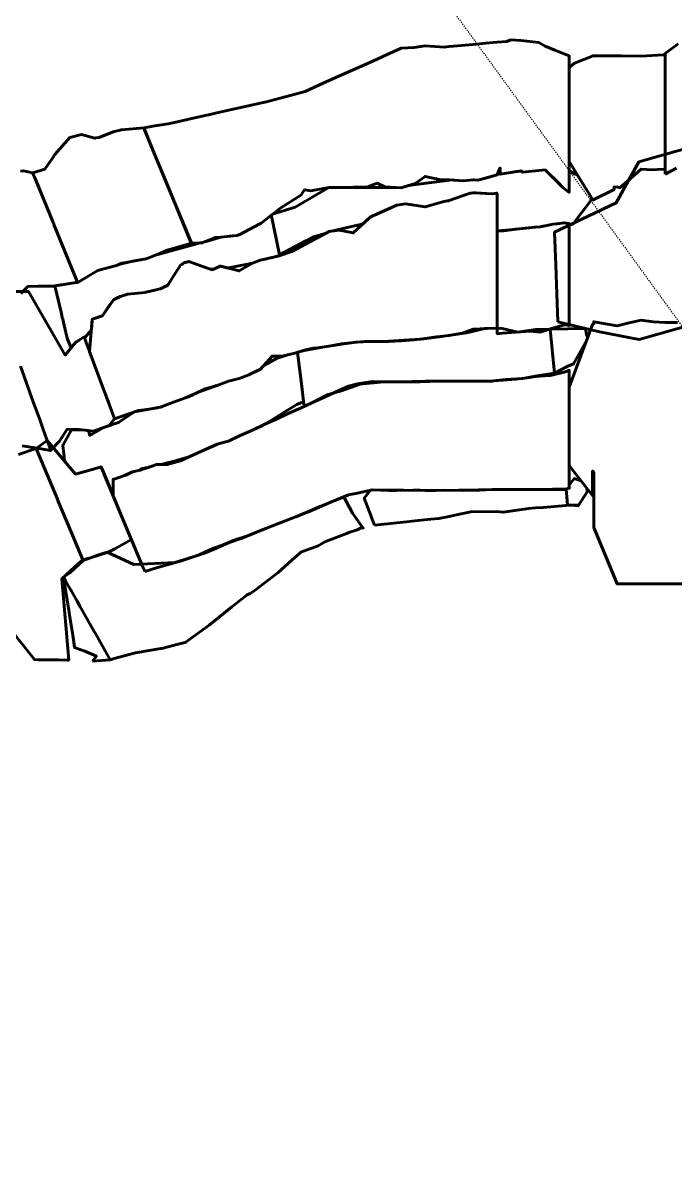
# Model space of a CAD drawing. Header units: millimetres. Extents: x -11105 to 6250, y -8045 to 7046.
# Drawn here: x -3495.9 to -3441.5, y -753.3 to -658.4 of the extents above; entities that cross this region are included whole.
import ezdxf

# ---------------------------------------------------------------- set-up
doc = ezdxf.new("R2010")
doc.units = ezdxf.units.MM
doc.linetypes.add('DOT', pattern=[2, 1, -1])
for name, color, linetype in [('_Сеть_', 1, 'Continuous'), ('C_____20241011082107523759_БДШ-02_9_11_-260-ОР_tridb_ОР_04_19', 1, 'Continuous'), ('C_____20241011082107633462_БДШ-03_9_11_-260-ОР_tridb_ОР_04_19', 1, 'Continuous'), ('C_____20241011082108224635_БДШ-1_11_14_-260_tridb_ОР_03_19', 1, 'Continuous'), ('C_____20241011082108224635_БДШ-1_11_14_-260_tridb_ОР_04_19', 1, 'Continuous'), ('C_____20241011082109987439_БДШ-1_7_9_-260_ЮЗРТ_ОР_tridb_ОР_01_19', 1, 'Continuous'), ('C_____20241011082109987439_БДШ-1_7_9_-260_ЮЗРТ_ОР_tridb_ОР_02_19', 1, 'Continuous'), ('C_____20241011082110121440_БДШ-1_9_11_-260_ЮЗРТ_ОР_tridb_ОР_01_19', 1, 'Continuous'), ('C_____20241011082110121440_БДШ-1_9_11_-260_ЮЗРТ_ОР_tridb_ОР_03_19', 1, 'Continuous'), ('C_____20241011082110239226_БДШ-2_11_14_-260_ЮЗРТ_ОР_tridb_ОР_04_19', 1, 'Continuous'), ('C_____20241011082112242269_БДШ-2_7_9_-260_ЮЗРТ_ОР_tridb_ОР_02_19', 1, 'Continuous'), ('C_____20241011082112377290_БДШ-2_9_11_-260_ЮЗРТ_ОР_tridb_ОР_02_19', 1, 'Continuous'), ('C_____20241011082112377290_БДШ-2_9_11_-260_ЮЗРТ_ОР_tridb_ОР_03_19', 1, 'Continuous'), ('C_____20241011082114343941_БДШ-3_7_9_-260_ЮЗРТ_ОР_tridb_ОР_02_19', 1, 'Continuous'), ('C_____20241011082114523064_БДШ-3_9_11_-260_ЮЗРТ_ОР_tridb_ОР_02_19', 1, 'Continuous'), ('C_____20241011082116977552_БДШ-1_11_14_-280_ЮЗРТ_СОБР_tridb_ОР_09_19', 1, 'Continuous'), ('C_____20241011082117358716_БДШ-1_9_11_-280_ЮЗРТ_СОБР_tridb_ОР_08_19', 1, 'Continuous'), ('C_____20241011082123827578_БДШ-2_9_11_-280_ЮЗРТ_ОР_tridb_ОР_07_19', 1, 'Continuous'), ('C_____20241011082123827578_БДШ-2_9_11_-280_ЮЗРТ_ОР_tridb_ОР_08_19', 1, 'Continuous'), ('C_____20241011082123827578_БДШ-2_9_11_-280_ЮЗРТ_ОР_tridb_ОР_09_19', 1, 'Continuous'), ('C_____20241011082125423433_БДШ-3_9_11_-280_ЮЗРТ_ОР_tridb_ОР_07_19', 1, 'Continuous'), ('C_____20241011082125423433_БДШ-3_9_11_-280_ЮЗРТ_ОР_tridb_ОР_08_19', 1, 'Continuous')]:
    doc.layers.add(name, color=color, linetype=linetype)

msp = doc.modelspace()

# ---------------------------------------------------------------- linework, layer by layer
at = {"layer": '_Сеть_', "color": 251, "linetype": 'DOT', "lineweight": 13, "ltscale": 0.09, "true_color": 0x42495b}
msp.add_lwpolyline([(-1196.703, -3772.654), (-5203.392, 1742.081)], dxfattribs=at)
at = {"layer": 'C_____20241011082107523759_БДШ-02_9_11_-260-ОР_tridb_ОР_04_19', "color": 18, "linetype": 'Continuous', "lineweight": 60, "ltscale": 0.09, "true_color": 0x000000}
for points in [[(-3496.48, -680.815), (-3495.452, -680.821), (-3492.378, -686.12), (-3491.541, -685.079), (-3490.806, -684.607), (-3490.667, -684.981), (-3489.159, -689.044), (-3488.764, -690.11), (-3488.73, -690.202), (-3488.277, -691.423), (-3488.714, -691.986), (-3490.023, -692.467), (-3491.218, -692.327), (-3492.216, -692.304), (-3492.863, -693.289), (-3493.595, -694.058), (-3494.049, -692.793)], [(-3494.049, -692.793), (-3494.055, -692.776), (-3494.215, -692.33), (-3494.515, -691.495), (-3494.882, -690.474), (-3495.019, -690.091), (-3496.108, -687.057)]]:
    msp.add_lwpolyline(points, dxfattribs=at)
at = {"layer": 'C_____20241011082107633462_БДШ-03_9_11_-260-ОР_tridb_ОР_04_19', "color": 18, "linetype": 'Continuous', "lineweight": 60, "ltscale": 0.09, "true_color": 0x000000}
msp.add_lwpolyline([(-3490.924, -703.203), (-3491.928, -700.804), (-3493.001, -698.237), (-3493.044, -698.134), (-3494.367, -694.973), (-3494.815, -693.901), (-3494.81, -693.9), (-3494.796, -693.895), (-3493.886, -693.244), (-3491.525, -696.042), (-3490.34, -695.714), (-3489.39, -695.446), (-3489.352, -695.539), (-3489.302, -695.657), (-3489.218, -695.86), (-3489.132, -696.065), (-3489.026, -696.322), (-3486.962, -701.279), (-3486.871, -701.498), (-3488.242, -702.273), (-3488.815, -702.553), (-3490.273, -703.021), (-3490.495, -703.083), (-3490.924, -703.203)], dxfattribs=at)
at = {"layer": 'C_____20241011082108224635_БДШ-1_11_14_-260_tridb_ОР_03_19', "color": 18, "linetype": 'Continuous', "lineweight": 60, "ltscale": 0.09, "true_color": 0x000000}
msp.add_lwpolyline([(-3496.119, -670.784), (-3495.853, -670.751), (-3495.105, -670.937), (-3495.096, -670.934), (-3495.096, -670.934), (-3495.081, -670.97), (-3495.081, -670.97), (-3495.08, -670.972), (-3495.033, -671.088), (-3494.997, -671.175), (-3494.932, -671.334), (-3494.847, -671.54), (-3493.455, -674.927), (-3493.345, -675.195), (-3493.325, -675.242), (-3491.379, -679.976), (-3491.37, -679.998), (-3491.362, -680.019), (-3491.345, -680.059), (-3491.441, -680.071), (-3491.479, -680.077), (-3493.364, -680.367), (-3494.646, -680.369), (-3495.51, -680.412), (-3496.101, -680.99)], dxfattribs=at)
at = {"layer": 'C_____20241011082108224635_БДШ-1_11_14_-260_tridb_ОР_04_19', "color": 18, "linetype": 'Continuous', "lineweight": 60, "ltscale": 0.09, "true_color": 0x000000}
msp.add_lwpolyline([(-3496.108, -687.057), (-3495.019, -690.091), (-3494.882, -690.474), (-3494.515, -691.495), (-3494.215, -692.33), (-3494.055, -692.776), (-3494.049, -692.793), (-3493.595, -694.058), (-3493.609, -694.072), (-3493.623, -694.086), (-3494.571, -693.913), (-3495.966, -693.698)], dxfattribs=at)
at = {"layer": 'C_____20241011082109987439_БДШ-1_7_9_-260_ЮЗРТ_ОР_tridb_ОР_01_19', "color": 18, "linetype": 'Continuous', "lineweight": 60, "ltscale": 0.09, "true_color": 0x000000}
for points in [[(-3442.382, -671.03), (-3442.382, -670.279), (-3442.382, -669.925), (-3442.382, -667.392), (-3442.382, -663.57), (-3442.382, -661.289), (-3442.382, -660.986), (-3441.29, -660.178)], [(-3441.413, -670.531), (-3442.382, -671.03)]]:
    msp.add_lwpolyline(points, dxfattribs=at)
at = {"layer": 'C_____20241011082109987439_БДШ-1_7_9_-260_ЮЗРТ_ОР_tridb_ОР_02_19', "color": 18, "linetype": 'Continuous', "lineweight": 60, "ltscale": 0.09, "true_color": 0x000000}
msp.add_lwpolyline([(-3448.41, -673.179), (-3448.412, -673.179), (-3448.412, -673.168), (-3449.16, -671.957), (-3450.382, -669.979), (-3450.382, -669.572), (-3450.382, -669.572), (-3450.382, -669.57), (-3450.382, -669.176), (-3450.382, -663.52), (-3450.382, -662.186), (-3450.25, -662.05), (-3449.926, -661.792), (-3448.382, -661.168), (-3447.612, -661.168), (-3446.382, -661.168), (-3446.024, -661.168), (-3444.382, -661.192), (-3442.501, -661.099), (-3442.43, -661.058), (-3442.382, -660.982), (-3442.382, -661.033), (-3442.382, -661.217), (-3442.382, -661.509), (-3442.382, -670.35), (-3442.382, -670.446), (-3442.382, -670.569), (-3442.382, -670.63), (-3443.036, -670.656), (-3443.414, -670.671), (-3444.382, -670.613), (-3446.154, -672.17), (-3446.382, -672.101), (-3446.624, -672.109), (-3446.624, -672.323), (-3446.625, -672.323), (-3448.382, -673.177), (-3448.406, -673.177), (-3448.41, -673.179)], dxfattribs=at)
at = {"layer": 'C_____20241011082110121440_БДШ-1_9_11_-260_ЮЗРТ_ОР_tridb_ОР_01_19', "color": 18, "linetype": 'Continuous', "lineweight": 60, "ltscale": 0.09, "true_color": 0x000000}
msp.add_lwpolyline([(-3481.945, -676.65), (-3483.73, -672.284), (-3484.712, -669.883), (-3485.812, -667.195), (-3485.818, -667.18), (-3485.079, -667.041), (-3484.555, -666.952), (-3483.818, -666.841), (-3483.269, -666.722), (-3481.838, -666.396), (-3480.714, -666.15), (-3480.44, -666.079), (-3479.854, -665.962), (-3479.499, -665.872), (-3477.874, -665.518), (-3477.492, -665.428), (-3475.895, -665.071), (-3475.606, -665.001), (-3472.382, -664.142), (-3470.826, -663.413), (-3470.382, -663.223), (-3469.525, -662.841), (-3468.382, -662.326), (-3466.98, -661.735), (-3466.382, -661.452), (-3465.902, -661.235), (-3464.382, -660.522), (-3463.283, -660.467), (-3462.382, -660.334), (-3460.788, -660.442), (-3460.382, -660.405), (-3460.019, -660.372), (-3458.382, -660.224), (-3457.335, -660.127), (-3456.382, -660.04), (-3455.575, -659.969), (-3455.239, -659.849), (-3454.382, -659.896), (-3452.914, -660.067), (-3452.382, -660.368), (-3451.569, -660.692), (-3450.382, -661.165), (-3450.382, -662.055), (-3450.382, -662.055), (-3450.382, -662.551), (-3450.382, -665.153), (-3450.382, -665.198), (-3450.382, -665.395), (-3450.382, -665.88), (-3450.382, -668.371), (-3450.382, -669.532), (-3450.382, -669.532), (-3450.382, -669.553), (-3450.382, -669.554), (-3450.38, -672.553), (-3450.382, -672.553), (-3450.906, -672.135), (-3452.382, -670.676), (-3454.267, -670.873), (-3454.382, -670.75), (-3456.131, -671.044), (-3456.132, -670.509), (-3456.382, -671.095), (-3458.001, -671.544), (-3458.382, -671.513), (-3459.212, -671.585), (-3460.382, -671.495), (-3461.035, -671.509), (-3462.382, -671.224), (-3463.2, -671.801), (-3464.382, -672.179), (-3465.739, -672.097), (-3466.382, -671.787), (-3467.179, -672.08), (-3468.382, -672.114), (-3470.141, -672.15), (-3470.382, -672.153), (-3471.925, -672.432), (-3472.382, -672.341), (-3472.46, -672.378), (-3472.707, -672.768), (-3472.82, -672.834), (-3474.424, -673.846), (-3474.639, -674.008), (-3476.061, -675.118), (-3476.214, -675.197), (-3477.836, -676.059), (-3477.866, -676.071), (-3478.062, -676.139), (-3479.701, -676.311), (-3479.887, -676.33), (-3480.057, -676.397), (-3480.997, -676.765), (-3481.695, -676.791), (-3481.859, -676.795), (-3481.859, -676.795), (-3481.882, -676.802), (-3481.92, -676.71), (-3481.945, -676.65)], dxfattribs=at)
at = {"layer": 'C_____20241011082110121440_БДШ-1_9_11_-260_ЮЗРТ_ОР_tridb_ОР_03_19', "color": 18, "linetype": 'Continuous', "lineweight": 60, "ltscale": 0.09, "true_color": 0x000000}
msp.add_lwpolyline([(-3491.345, -680.059), (-3491.345, -680.059), (-3491.362, -680.019), (-3491.37, -679.998), (-3491.379, -679.976), (-3493.325, -675.242), (-3493.345, -675.195), (-3493.455, -674.927), (-3494.847, -671.54), (-3494.932, -671.334), (-3494.997, -671.175), (-3495.033, -671.088), (-3495.08, -670.972), (-3495.081, -670.97), (-3495.081, -670.97), (-3495.096, -670.934), (-3494.083, -670.606), (-3493.451, -669.708), (-3493.244, -669.403), (-3492.001, -667.982), (-3491.041, -667.74), (-3489.915, -668.044), (-3489.83, -668), (-3489.547, -667.976), (-3488.378, -667.513), (-3487.708, -667.332), (-3485.84, -667.184), (-3485.833, -667.2), (-3485.046, -669.101), (-3484.128, -671.316), (-3481.897, -676.702), (-3481.859, -676.795), (-3483.781, -677.351), (-3483.791, -677.354), (-3484.438, -677.623), (-3485.65, -678.091), (-3487.623, -678.458), (-3487.659, -678.465), (-3488.115, -678.659), (-3489.584, -679.043), (-3489.714, -679.106), (-3491.328, -680.057), (-3491.345, -680.059)], dxfattribs=at)
at = {"layer": 'C_____20241011082110239226_БДШ-2_11_14_-260_ЮЗРТ_ОР_tridb_ОР_04_19', "color": 18, "linetype": 'Continuous', "lineweight": 60, "ltscale": 0.09, "true_color": 0x000000}
msp.add_lwpolyline([(-3496.284, -694.42), (-3494.815, -693.901), (-3494.367, -694.973), (-3493.044, -698.134), (-3493.001, -698.237), (-3491.928, -700.804), (-3490.924, -703.203), (-3490.926, -703.204), (-3491.366, -703.591), (-3491.572, -703.772), (-3492.657, -704.772), (-3492.088, -711.552), (-3492.219, -711.549), (-3492.936, -711.54), (-3494.616, -711.517), (-3494.961, -711.512), (-3499.227, -706.164)], dxfattribs=at)
at = {"layer": 'C_____20241011082112242269_БДШ-2_7_9_-260_ЮЗРТ_ОР_tridb_ОР_02_19', "color": 18, "linetype": 'Continuous', "lineweight": 60, "ltscale": 0.09, "true_color": 0x000000}
for points in [[(-3451.31, -683.337), (-3451.457, -679.433), (-3451.489, -678.586), (-3451.592, -675.861), (-3446.451, -673.428), (-3444.553, -670.017), (-3442.3, -669.379), (-3435.699, -667.509)], [(-3439.728, -683.457), (-3444.528, -684.816), (-3447.834, -684.192), (-3451.31, -683.337)]]:
    msp.add_lwpolyline(points, dxfattribs=at)
at = {"layer": 'C_____20241011082112377290_БДШ-2_9_11_-260_ЮЗРТ_ОР_tridb_ОР_02_19', "color": 18, "linetype": 'Continuous', "lineweight": 60, "ltscale": 0.09, "true_color": 0x000000}
msp.add_lwpolyline([(-3454.782, -684.213), (-3455.936, -684.302), (-3456.371, -684.336), (-3456.371, -684.322), (-3456.371, -684.3), (-3456.371, -684.111), (-3456.371, -682.247), (-3456.371, -675.801), (-3455.844, -675.747), (-3454.782, -675.62), (-3453.799, -675.519), (-3452.782, -675.414), (-3451.709, -675.212), (-3450.782, -675.097), (-3450.566, -675.13), (-3450.375, -675.158), (-3450.375, -675.294), (-3450.375, -675.447), (-3450.375, -675.562), (-3450.375, -675.737), (-3450.375, -678.542), (-3450.375, -678.649), (-3450.375, -678.871), (-3450.375, -678.954), (-3450.375, -679.192), (-3450.375, -679.25), (-3450.375, -679.49), (-3450.375, -683.278), (-3450.375, -683.325), (-3450.375, -683.629), (-3450.375, -683.655), (-3450.526, -683.635), (-3450.782, -683.6), (-3451.927, -683.923), (-3452.782, -684.212), (-3453.616, -684.123), (-3454.782, -684.213)], dxfattribs=at)
at = {"layer": 'C_____20241011082112377290_БДШ-2_9_11_-260_ЮЗРТ_ОР_tridb_ОР_03_19', "color": 18, "linetype": 'Continuous', "lineweight": 60, "ltscale": 0.09, "true_color": 0x000000}
msp.add_lwpolyline([(-3488.305, -691.346), (-3488.305, -691.346), (-3489.222, -688.875), (-3490.016, -686.737), (-3490.027, -686.706), (-3490.349, -685.839), (-3490.19, -683.831), (-3490.135, -683.13), (-3489.292, -682.836), (-3488.36, -681.502), (-3487.791, -681.235), (-3487.178, -681.028), (-3485.752, -680.895), (-3484.479, -680.598), (-3483.87, -680.325), (-3482.786, -678.636), (-3482.44, -678.409), (-3482.086, -678.327), (-3480.126, -679.007), (-3479.476, -678.704), (-3477.872, -679.097), (-3476.777, -678.46), (-3476.12, -678.193), (-3475.515, -678.077), (-3474.544, -677.841), (-3473.485, -677.482), (-3470.371, -675.81), (-3469.545, -675.713), (-3468.379, -675.934), (-3466.953, -674.621), (-3466.371, -674.336), (-3464.732, -673.621), (-3464.371, -673.563), (-3464.011, -673.519), (-3462.371, -673.752), (-3460.822, -673.324), (-3460.371, -673.242), (-3458.629, -672.624), (-3458.371, -672.587), (-3456.779, -672.669), (-3456.381, -672.629), (-3456.381, -672.94), (-3456.381, -673.186), (-3456.377, -677.827), (-3456.374, -681.865), (-3456.373, -683.126), (-3456.373, -683.575), (-3456.372, -683.865), (-3457.217, -683.895), (-3458.371, -683.967), (-3459.294, -684.289), (-3460.371, -684.476), (-3461.443, -684.611), (-3462.371, -684.749), (-3463.3, -684.849), (-3464.371, -684.944), (-3465.415, -684.979), (-3466.371, -684.976), (-3467.398, -684.987), (-3468.371, -685.062), (-3469.342, -685.195), (-3470.371, -685.379), (-3471.545, -685.557), (-3471.689, -685.534), (-3472.342, -685.683), (-3473.235, -685.968), (-3474.309, -686.202), (-3475.126, -686.209), (-3476.119, -687.291), (-3477.067, -687.761), (-3477.878, -688.06), (-3478.772, -688.293), (-3479.723, -688.652), (-3480.71, -688.929), (-3481.515, -689.317), (-3482.354, -689.695), (-3483.366, -690.033), (-3484.372, -690.447), (-3485.378, -690.634), (-3486.286, -690.741), (-3487.262, -691.086), (-3488.277, -691.423), (-3488.305, -691.346)], dxfattribs=at)
at = {"layer": 'C_____20241011082114343941_БДШ-3_7_9_-260_ЮЗРТ_ОР_tridb_ОР_02_19', "color": 18, "linetype": 'Continuous', "lineweight": 60, "ltscale": 0.09, "true_color": 0x000000}
for points in [[(-3444.371, -705.19), (-3445.139, -705.19), (-3446.371, -705.196), (-3448.317, -700.487), (-3448.312, -698.133), (-3448.32, -696.053), (-3448.32, -696.037), (-3448.32, -696.032), (-3448.32, -696.03), (-3448.32, -696.002), (-3448.32, -696), (-3448.32, -695.973), (-3448.371, -695.799), (-3448.419, -695.798), (-3448.427, -697.838), (-3450.371, -695.314), (-3450.371, -694.939), (-3450.371, -694.743), (-3450.371, -694.693), (-3450.371, -692.618), (-3450.371, -692.378), (-3450.371, -692.337), (-3450.371, -692.091), (-3450.371, -691.825), (-3450.371, -688.795), (-3448.42, -683.571), (-3448.371, -683.549), (-3448.323, -683.489), (-3448.324, -683.485), (-3448.324, -683.473), (-3448.324, -683.471), (-3448.324, -683.468), (-3448.325, -683.46), (-3448.326, -683.455), (-3448.326, -683.454), (-3448.326, -683.454), (-3448.326, -683.454), (-3448.326, -683.453), (-3448.326, -683.452), (-3448.327, -683.449), (-3448.327, -683.448), (-3448.328, -683.448), (-3448.328, -683.447), (-3448.328, -683.44), (-3448.328, -683.424), (-3448.328, -683.423), (-3448.328, -683.418), (-3448.328, -683.416), (-3448.328, -683.408), (-3448.328, -683.408), (-3448.329, -683.401), (-3448.329, -683.392), (-3448.329, -683.379), (-3448.329, -683.379), (-3448.329, -683.378), (-3448.329, -683.372), (-3448.328, -683.371), (-3448.328, -683.371), (-3448.327, -683.37), (-3448.326, -683.369), (-3448.326, -683.368), (-3448.325, -683.367), (-3448.324, -683.366), (-3448.324, -683.364), (-3448.323, -683.363), (-3448.323, -683.36), (-3448.322, -683.359), (-3448.322, -683.356), (-3448.321, -683.353), (-3448.32, -683.347), (-3446.371, -683.668), (-3445.384, -683.443), (-3445.379, -683.442), (-3444.371, -683.212), (-3443.365, -683.359), (-3442.371, -683.396), (-3441.346, -683.396)], [(-3440.988, -705.188), (-3442.371, -705.188), (-3442.952, -705.188), (-3444.371, -705.19)]]:
    msp.add_lwpolyline(points, dxfattribs=at)
at = {"layer": 'C_____20241011082114523064_БДШ-3_9_11_-260_ЮЗРТ_ОР_tridb_ОР_02_19', "color": 18, "linetype": 'Continuous', "lineweight": 60, "ltscale": 0.09, "true_color": 0x000000}
msp.add_lwpolyline([(-3485.757, -704.152), (-3485.818, -704.008), (-3485.88, -703.86), (-3485.909, -703.789), (-3485.942, -703.712), (-3487.163, -700.792), (-3488.392, -697.855), (-3488.393, -696.492), (-3487.433, -696.163), (-3487.431, -696.162), (-3486.782, -695.862), (-3486.78, -695.861), (-3486.126, -695.714), (-3486.067, -695.693), (-3486.005, -695.672), (-3485.733, -695.579), (-3484.782, -695.254), (-3483.887, -695.249), (-3482.782, -694.934), (-3481.693, -694.434), (-3480.782, -694.015), (-3479.726, -693.554), (-3478.782, -693.288), (-3477.793, -692.832), (-3476.782, -692.367), (-3475.792, -691.913), (-3474.782, -691.45), (-3473.803, -691.002), (-3472.782, -690.546), (-3471.832, -690.109), (-3470.782, -689.626), (-3469.565, -689.067), (-3468.782, -688.708), (-3468.025, -688.529), (-3466.782, -688.318), (-3466.034, -688.361), (-3464.782, -688.348), (-3464.02, -688.356), (-3462.782, -688.343), (-3462.564, -688.336), (-3462.463, -688.332), (-3462.323, -688.327), (-3461.999, -688.316), (-3460.782, -688.305), (-3459.65, -688.298), (-3459.119, -688.295), (-3458.846, -688.294), (-3458.74, -688.293), (-3457.91, -688.288), (-3456.782, -688.281), (-3456.685, -688.274), (-3455.892, -688.212), (-3454.782, -688.124), (-3453.66, -687.983), (-3453.373, -687.947), (-3452.784, -687.873), (-3452.782, -687.873), (-3452.374, -687.844), (-3451.939, -687.813), (-3450.782, -687.546), (-3450.546, -687.45), (-3450.371, -687.379), (-3450.371, -687.562), (-3450.371, -687.629), (-3450.371, -687.826), (-3450.371, -687.882), (-3450.371, -688.101), (-3450.371, -696.673), (-3450.371, -696.689), (-3450.371, -696.82), (-3450.371, -696.928), (-3450.371, -696.965), (-3450.371, -697.069), (-3450.371, -697.115), (-3450.371, -697.209), (-3450.371, -697.227), (-3450.687, -697.312), (-3450.782, -697.337), (-3452.315, -697.339), (-3452.42, -697.338), (-3452.589, -697.335), (-3452.771, -697.332), (-3452.782, -697.332), (-3453.256, -697.34), (-3454.782, -697.329), (-3456.249, -697.338), (-3456.782, -697.332), (-3458.311, -697.409), (-3458.782, -697.385), (-3458.87, -697.387), (-3459.12, -697.393), (-3459.265, -697.397), (-3460.782, -697.39), (-3461.349, -697.412), (-3462.782, -697.379), (-3462.984, -697.378), (-3463.154, -697.378), (-3463.391, -697.376), (-3464.782, -697.406), (-3464.904, -697.404), (-3464.938, -697.404), (-3465.405, -697.398), (-3466.782, -697.35), (-3468.15, -697.651), (-3468.782, -697.775), (-3470.176, -698.347), (-3470.782, -698.6), (-3472.114, -699.183), (-3473.468, -699.729), (-3474.782, -700.215), (-3475.601, -700.546), (-3476.782, -701.024), (-3477.713, -701.4), (-3478.782, -701.76), (-3479.77, -702.231), (-3480.782, -702.647), (-3481.701, -702.951), (-3482.782, -703.293), (-3483.887, -703.598), (-3484.782, -703.852), (-3485.757, -704.152)], dxfattribs=at)
at = {"layer": 'C_____20241011082116977552_БДШ-1_11_14_-280_ЮЗРТ_СОБР_tridb_ОР_09_19', "color": 18, "linetype": 'Continuous', "lineweight": 60, "ltscale": 0.09, "true_color": 0x000000}
msp.add_lwpolyline([(-3491.541, -685.079), (-3491.779, -685.374), (-3491.903, -685.529), (-3492.198, -684.783), (-3492.223, -684.718), (-3492.42, -683.88), (-3492.597, -683.124), (-3492.632, -682.973), (-3492.669, -682.814), (-3492.73, -682.555), (-3493.247, -680.349), (-3492.915, -680.298), (-3492.883, -680.293), (-3491.469, -680.076), (-3491.441, -680.071), (-3491.416, -680.068), (-3491.328, -680.057), (-3491.32, -680.052), (-3489.714, -679.106), (-3489.596, -679.049), (-3489.593, -679.048), (-3489.592, -679.047), (-3489.585, -679.044), (-3489.584, -679.043), (-3489.581, -679.043), (-3489.581, -679.043), (-3488.115, -678.659), (-3487.945, -678.587), (-3487.924, -678.581), (-3486.996, -678.342), (-3486.772, -678.3), (-3485.827, -678.124), (-3485.663, -678.093), (-3485.65, -678.091), (-3485.635, -678.085), (-3484.801, -677.763), (-3484.801, -677.763), (-3484.794, -677.761), (-3484.782, -677.758), (-3484.671, -677.728), (-3481.532, -676.88), (-3481.126, -676.77), (-3480.997, -676.765), (-3480.766, -676.675), (-3480.754, -676.67), (-3480.64, -676.643), (-3479.413, -676.281), (-3478.432, -676.178), (-3478.062, -676.139), (-3477.866, -676.071), (-3477.854, -676.066), (-3477.836, -676.059), (-3477.835, -676.058), (-3476.214, -675.197), (-3476.175, -675.177), (-3476.16, -675.169), (-3476.108, -675.142), (-3476.076, -675.126), (-3476.061, -675.118), (-3475.363, -674.573), (-3475.214, -674.457), (-3475.192, -674.56), (-3475.033, -675.321), (-3475.031, -675.327), (-3475.029, -675.339), (-3475.028, -675.345), (-3475.025, -675.359), (-3475.024, -675.365), (-3475.021, -675.378), (-3474.998, -675.487), (-3474.995, -675.503), (-3474.985, -675.548), (-3474.977, -675.587), (-3474.976, -675.592), (-3474.519, -677.773), (-3474.556, -677.802), (-3474.686, -677.865), (-3474.756, -677.892), (-3474.827, -677.91), (-3475.104, -677.977), (-3475.209, -678.003), (-3475.209, -678.003), (-3475.519, -678.078), (-3475.527, -678.08), (-3475.688, -678.11), (-3475.732, -678.119), (-3476.005, -678.171), (-3476.12, -678.193), (-3476.121, -678.193), (-3476.121, -678.193), (-3476.777, -678.46), (-3476.783, -678.464), (-3476.785, -678.464), (-3478.46, -678.8), (-3478.522, -678.805), (-3478.586, -678.81), (-3478.632, -678.813), (-3478.677, -678.817), (-3478.908, -678.835), (-3478.932, -678.837), (-3478.959, -678.831), (-3479.425, -678.717), (-3479.476, -678.704), (-3479.48, -678.706), (-3479.843, -678.875), (-3479.935, -678.918), (-3480.299, -678.947), (-3481.068, -678.68), (-3481.458, -678.545), (-3482.086, -678.327), (-3482.126, -678.336), (-3482.126, -678.336), (-3482.126, -678.336), (-3482.127, -678.336), (-3482.127, -678.336), (-3482.367, -678.392), (-3482.367, -678.392), (-3482.44, -678.409), (-3482.478, -678.434), (-3482.478, -678.434), (-3482.478, -678.434), (-3482.479, -678.434), (-3482.585, -678.504), (-3482.585, -678.504), (-3482.685, -678.57), (-3482.686, -678.57), (-3482.786, -678.636), (-3482.786, -678.636), (-3482.859, -678.75), (-3482.86, -678.751), (-3483.329, -679.482), (-3483.329, -679.482), (-3483.329, -679.482), (-3483.33, -679.484), (-3483.787, -680.196), (-3483.828, -680.259), (-3483.828, -680.259), (-3483.828, -680.259), (-3483.87, -680.325), (-3483.872, -680.326), (-3483.911, -680.343), (-3483.986, -680.377), (-3484.057, -680.409), (-3484.072, -680.415), (-3484.385, -680.556), (-3484.391, -680.558), (-3484.479, -680.598), (-3485.037, -680.728), (-3485.038, -680.729), (-3485.038, -680.729), (-3485.67, -680.876), (-3485.671, -680.877), (-3485.671, -680.877), (-3485.752, -680.895), (-3485.752, -680.895), (-3486.318, -680.948), (-3486.319, -680.948), (-3486.319, -680.948), (-3487.176, -681.028), (-3487.177, -681.028), (-3487.178, -681.028), (-3487.188, -681.032), (-3487.188, -681.032), (-3487.191, -681.033), (-3487.202, -681.037), (-3487.791, -681.235), (-3487.801, -681.24), (-3488.057, -681.36), (-3488.36, -681.502), (-3488.822, -682.162), (-3489.292, -682.836), (-3489.323, -682.847), (-3489.393, -682.871), (-3489.578, -682.936), (-3489.595, -682.942), (-3489.687, -682.974), (-3489.858, -683.034), (-3489.909, -683.051), (-3489.912, -683.052), (-3489.943, -683.063), (-3489.954, -683.067), (-3490.063, -683.105), (-3490.07, -683.107), (-3490.135, -683.13), (-3490.145, -683.267), (-3490.204, -684.011), (-3490.71, -684.597), (-3490.746, -684.639), (-3490.78, -684.678), (-3490.79, -684.65), (-3490.79, -684.65), (-3490.791, -684.648), (-3490.806, -684.607), (-3490.811, -684.611), (-3491.286, -684.916), (-3491.299, -684.924), (-3491.311, -684.932), (-3491.386, -684.979), (-3491.397, -684.985), (-3491.432, -685.002), (-3491.433, -685.003), (-3491.486, -685.028), (-3491.489, -685.03), (-3491.506, -685.038), (-3491.506, -685.041), (-3491.505, -685.056), (-3491.541, -685.079)], dxfattribs=at)
at = {"layer": 'C_____20241011082117358716_БДШ-1_9_11_-280_ЮЗРТ_СОБР_tridb_ОР_08_19', "color": 18, "linetype": 'Continuous', "lineweight": 60, "ltscale": 0.09, "true_color": 0x000000}
msp.add_lwpolyline([(-3474.998, -675.487), (-3475.021, -675.378), (-3475.024, -675.365), (-3475.025, -675.359), (-3475.028, -675.345), (-3475.029, -675.339), (-3475.031, -675.327), (-3475.033, -675.321), (-3475.192, -674.56), (-3475.214, -674.457), (-3475.109, -674.375), (-3473.221, -673.775), (-3470.406, -672.16), (-3470.401, -672.16), (-3470.4, -672.16), (-3465.514, -672.145), (-3465.511, -672.145), (-3464.994, -672.145), (-3464.971, -672.143), (-3464.941, -672.145), (-3464.882, -672.149), (-3464.382, -672.179), (-3464.056, -672.074), (-3463.915, -672.029), (-3463.748, -671.976), (-3462.929, -671.871), (-3460.141, -671.514), (-3459.893, -671.533), (-3459.212, -671.585), (-3458.382, -671.513), (-3458.271, -671.522), (-3458.001, -671.544), (-3457.128, -671.302), (-3456.382, -671.095), (-3456.361, -671.046), (-3456.359, -671.04), (-3456.354, -671.029), (-3456.265, -671.018), (-3456.131, -671), (-3456.131, -671.044), (-3455.031, -670.859), (-3454.951, -670.849), (-3454.359, -670.775), (-3454.332, -670.804), (-3454.267, -670.873), (-3452.382, -670.676), (-3452.165, -670.891), (-3451.357, -671.689), (-3450.906, -672.135), (-3450.382, -672.553), (-3450.38, -672.553), (-3450.38, -672.553), (-3450.38, -671.788), (-3450.381, -671.321), (-3450.381, -671.024), (-3450.381, -670.761), (-3449.841, -671.023), (-3449.692, -671.095), (-3448.898, -672.382), (-3448.454, -673.1), (-3449.788, -674.833), (-3450.024, -675.14), (-3450.065, -675.193), (-3450.076, -675.207), (-3450.183, -675.193), (-3450.19, -675.193), (-3450.193, -675.194), (-3450.371, -675.211), (-3450.375, -675.211), (-3450.375, -675.211), (-3450.375, -675.158), (-3450.378, -675.158), (-3450.38, -675.158), (-3450.493, -675.141), (-3450.782, -675.097), (-3451.373, -675.17), (-3451.709, -675.212), (-3452.244, -675.313), (-3452.556, -675.371), (-3452.782, -675.414), (-3453.264, -675.464), (-3453.69, -675.507), (-3454.782, -675.62), (-3454.874, -675.631), (-3455.106, -675.659), (-3455.626, -675.699), (-3456.379, -675.757), (-3456.379, -674.974), (-3456.379, -674.88), (-3456.379, -674.838), (-3456.379, -674.778), (-3456.379, -674.668), (-3456.38, -673.871), (-3456.381, -672.665), (-3456.381, -672.629), (-3456.419, -672.633), (-3456.567, -672.648), (-3456.779, -672.669), (-3458.115, -672.6), (-3458.37, -672.587), (-3458.371, -672.587), (-3458.547, -672.612), (-3458.629, -672.624), (-3458.639, -672.628), (-3458.949, -672.738), (-3460.37, -673.242), (-3460.371, -673.242), (-3460.389, -673.246), (-3460.406, -673.249), (-3460.484, -673.263), (-3460.822, -673.324), (-3461.605, -673.541), (-3462.364, -673.751), (-3462.371, -673.752), (-3464.005, -673.519), (-3464.011, -673.519), (-3464.371, -673.563), (-3464.535, -673.59), (-3464.732, -673.621), (-3465.283, -673.862), (-3466.357, -674.33), (-3466.361, -674.332), (-3466.371, -674.336), (-3466.415, -674.358), (-3466.748, -674.521), (-3466.953, -674.621), (-3467.515, -675.139), (-3467.721, -675.237), (-3467.743, -675.242), (-3467.759, -675.245), (-3469.247, -675.573), (-3469.726, -675.679), (-3470.029, -675.77), (-3470.248, -675.796), (-3470.371, -675.81), (-3470.425, -675.84), (-3470.636, -675.953), (-3471.769, -676.294), (-3472.279, -676.568), (-3474.519, -677.773), (-3474.976, -675.592), (-3474.998, -675.487)], dxfattribs=at)
at = {"layer": 'C_____20241011082123827578_БДШ-2_9_11_-280_ЮЗРТ_ОР_tridb_ОР_07_19', "color": 18, "linetype": 'Continuous', "lineweight": 60, "ltscale": 0.09, "true_color": 0x000000}
for points in [[(-3450.53, -687.063), (-3451.598, -687.626), (-3451.965, -683.968), (-3449.006, -683.907), (-3449.006, -683.909), (-3448.932, -684.367), (-3448.909, -684.51), (-3448.825, -684.656), (-3448.927, -684.93), (-3450, -686.861), (-3450.53, -687.063)], [(-3450.631, -697.296), (-3450.477, -697.256), (-3450.371, -697.227), (-3450.371, -697.046), (-3450.371, -696.958), (-3449.944, -696.412), (-3449.379, -696.602), (-3448.893, -697.234), (-3448.886, -697.452), (-3448.884, -697.518), (-3449.573, -698.616), (-3449.576, -698.622), (-3449.583, -698.633), (-3449.602, -698.632), (-3449.628, -698.63), (-3449.644, -698.632), (-3449.646, -698.632), (-3449.647, -698.632), (-3450.497, -698.626), (-3450.498, -698.621), (-3450.499, -698.608), (-3450.499, -698.606), (-3450.501, -698.586), (-3450.503, -698.575), (-3450.631, -697.296)]]:
    msp.add_lwpolyline(points, dxfattribs=at)
at = {"layer": 'C_____20241011082123827578_БДШ-2_9_11_-280_ЮЗРТ_ОР_tridb_ОР_08_19', "color": 18, "linetype": 'Continuous', "lineweight": 60, "ltscale": 0.09, "true_color": 0x000000}
for points in [[(-3471.664, -690.031), (-3472.477, -690.404), (-3472.665, -688.808), (-3473.01, -685.878), (-3472.447, -685.737), (-3470.926, -685.452), (-3469.35, -685.211), (-3468.139, -685.05), (-3466.948, -684.976), (-3465.433, -684.97), (-3463.751, -684.862), (-3462.738, -684.788), (-3461.215, -684.585), (-3460.061, -684.422), (-3458.93, -684.258), (-3457.397, -683.917), (-3456.056, -683.871), (-3454.655, -684.203), (-3453.159, -683.975), (-3451.965, -683.968), (-3451.598, -687.626), (-3452.866, -687.829), (-3454.269, -688.06), (-3455.681, -688.163), (-3456.961, -688.281), (-3458.865, -688.294), (-3459.673, -688.299), (-3460.595, -688.306), (-3462.388, -688.282), (-3463.458, -688.334), (-3465.095, -688.351), (-3466.103, -688.373), (-3467.79, -688.538), (-3469.354, -689.089), (-3470.466, -689.41), (-3471.664, -690.031)], [(-3466.613, -700.297), (-3466.847, -699.675), (-3466.912, -699.504), (-3467.455, -698.061), (-3466.907, -697.358), (-3465.184, -697.374), (-3464.19, -697.393), (-3462.389, -697.402), (-3461.475, -697.404), (-3459.573, -697.377), (-3458.763, -697.383), (-3457.92, -697.349), (-3456.055, -697.333), (-3453.924, -697.337), (-3453.34, -697.337), (-3451.749, -697.296), (-3450.631, -697.291), (-3450.612, -697.291), (-3450.631, -697.296), (-3450.5, -698.603), (-3450.499, -698.608), (-3450.498, -698.617), (-3450.498, -698.618), (-3450.498, -698.62), (-3450.498, -698.624), (-3450.497, -698.626), (-3450.249, -698.628), (-3450.485, -698.645), (-3450.496, -698.645), (-3450.657, -698.659), (-3452.552, -698.825), (-3453.188, -698.863), (-3453.73, -698.906), (-3455.867, -699.211), (-3456.449, -699.169), (-3458.545, -699.183), (-3458.583, -699.183), (-3459.898, -699.472), (-3459.915, -699.475), (-3460.383, -699.578), (-3461.242, -699.732), (-3461.914, -699.804), (-3462.983, -699.914), (-3463.928, -700.012), (-3465.803, -700.211), (-3466.613, -700.297)], [(-3450.14, -698.629), (-3449.647, -698.632), (-3449.646, -698.632), (-3449.645, -698.632), (-3449.639, -698.631), (-3449.628, -698.63), (-3449.628, -698.632), (-3449.629, -698.637), (-3449.629, -698.64), (-3449.63, -698.643), (-3449.63, -698.649), (-3449.632, -698.664), (-3449.633, -698.67), (-3449.636, -698.692), (-3449.642, -698.691), (-3450.14, -698.629)]]:
    msp.add_lwpolyline(points, dxfattribs=at)
at = {"layer": 'C_____20241011082123827578_БДШ-2_9_11_-280_ЮЗРТ_ОР_tridb_ОР_09_19', "color": 18, "linetype": 'Continuous', "lineweight": 60, "ltscale": 0.09, "true_color": 0x000000}
msp.add_lwpolyline([(-3492.507, -694.346), (-3492.585, -693.666), (-3492.576, -693.649), (-3492.55, -693.6), (-3492.281, -693.104), (-3492.149, -692.861), (-3492.009, -692.603), (-3491.87, -692.347), (-3490.747, -692.384), (-3490.726, -692.385), (-3490.565, -692.403), (-3490.553, -692.405), (-3490.434, -692.419), (-3490.365, -692.732), (-3490.346, -692.818), (-3490.215, -692.743), (-3490.139, -692.7), (-3489.982, -692.612), (-3489.878, -692.553), (-3489.761, -692.487), (-3489.677, -692.439), (-3489.175, -692.155), (-3487.946, -691.729), (-3487.929, -691.718), (-3486.607, -690.86), (-3486.136, -690.773), (-3485.838, -690.718), (-3485.399, -690.637), (-3485.378, -690.634), (-3484.723, -690.512), (-3484.681, -690.505), (-3484.506, -690.472), (-3484.49, -690.469), (-3484.408, -690.454), (-3484.372, -690.447), (-3484.302, -690.419), (-3483.901, -690.253), (-3483.366, -690.033), (-3482.359, -689.697), (-3482.354, -689.695), (-3482.121, -689.59), (-3481.745, -689.421), (-3481.741, -689.419), (-3481.515, -689.317), (-3481.452, -689.286), (-3481.358, -689.252), (-3479.962, -688.736), (-3479.77, -688.665), (-3479.723, -688.652), (-3479.124, -688.426), (-3478.863, -688.329), (-3478.767, -688.292), (-3477.878, -688.06), (-3477.658, -687.979), (-3477.067, -687.761), (-3476.412, -687.436), (-3476.119, -687.291), (-3476.032, -687.196), (-3475.83, -686.976), (-3474.716, -686.366), (-3474.532, -686.31), (-3473.837, -686.099), (-3473.24, -685.969), (-3473.235, -685.968), (-3473.008, -685.895), (-3472.646, -688.969), (-3472.524, -690.006), (-3472.757, -690.108), (-3473.087, -690.251), (-3473.842, -690.715), (-3475.494, -691.729), (-3475.496, -691.731), (-3475.508, -691.74), (-3475.51, -691.742), (-3475.621, -691.835), (-3476.064, -692.038), (-3476.782, -692.367), (-3477.793, -692.832), (-3478.437, -693.129), (-3478.654, -693.229), (-3478.782, -693.288), (-3479.038, -693.36), (-3479.726, -693.554), (-3479.742, -693.561), (-3480.642, -693.954), (-3480.782, -694.015), (-3481.998, -694.574), (-3482.001, -694.575), (-3482.141, -694.637), (-3483.41, -694.98), (-3483.642, -695.044), (-3484.397, -695.252), (-3484.782, -695.254), (-3485.052, -695.347), (-3485.209, -695.4), (-3485.441, -695.479), (-3485.688, -695.524), (-3486.057, -695.592), (-3486.08, -695.694), (-3486.081, -695.698), (-3486.126, -695.714), (-3486.136, -695.716), (-3486.629, -695.827), (-3486.782, -695.862), (-3487.339, -696.12), (-3487.433, -696.163), (-3488.315, -696.465), (-3488.393, -696.492), (-3488.392, -697.428), (-3488.392, -697.487), (-3488.415, -697.48), (-3488.561, -697.437), (-3488.706, -697.089), (-3489.39, -695.446), (-3489.436, -695.458), (-3490.34, -695.714), (-3491.242, -695.964), (-3491.444, -696.02), (-3491.545, -696.018), (-3492.437, -694.962), (-3492.507, -694.346)], dxfattribs=at)
at = {"layer": 'C_____20241011082125423433_БДШ-3_9_11_-280_ЮЗРТ_ОР_tridb_ОР_07_19', "color": 18, "linetype": 'Continuous', "lineweight": 60, "ltscale": 0.09, "true_color": 0x000000}
msp.add_lwpolyline([(-3488.63, -711.519), (-3489.87, -709.326), (-3489.913, -709.252), (-3489.963, -709.163), (-3491.047, -707.246), (-3491.131, -707.099), (-3491.218, -706.945), (-3491.387, -706.645), (-3491.857, -705.815), (-3491.995, -705.572), (-3492.323, -704.991), (-3492.517, -704.649), (-3492.003, -704.269), (-3490.894, -703.252), (-3489.539, -702.752), (-3488.881, -702.546), (-3486.674, -703.589), (-3483.256, -703.42), (-3482.086, -703.038), (-3481.228, -702.772), (-3480.034, -702.21), (-3479.224, -701.948), (-3478.222, -701.536), (-3477.183, -701.183), (-3476.004, -700.708), (-3475.175, -700.374), (-3473.873, -699.888), (-3473.162, -699.602), (-3471.785, -699.009), (-3471.159, -698.756), (-3469.82, -698.203), (-3469.153, -697.929), (-3468.437, -699.306), (-3467.625, -700.432), (-3467.543, -700.545), (-3467.709, -700.533), (-3468.055, -700.684), (-3468.74, -700.919), (-3468.863, -700.963), (-3470.752, -701.698), (-3471.31, -702.027), (-3472.753, -702.56), (-3473.174, -702.93), (-3473.198, -702.954), (-3473.207, -702.964), (-3474.64, -704.245), (-3474.742, -704.32), (-3476.556, -705.72), (-3476.968, -706.005), (-3477.225, -706.096), (-3478.488, -707.105), (-3479.535, -707.941), (-3480.393, -708.626), (-3482.294, -710.035), (-3482.312, -710.044), (-3482.317, -710.046), (-3483.082, -710.25), (-3484.218, -710.552), (-3484.334, -710.583), (-3484.406, -710.593), (-3486.539, -710.951), (-3488.297, -711.43), (-3488.63, -711.519)], dxfattribs=at)
at = {"layer": 'C_____20241011082125423433_БДШ-3_9_11_-280_ЮЗРТ_ОР_tridb_ОР_08_19', "color": 18, "linetype": 'Continuous', "lineweight": 60, "ltscale": 0.09, "true_color": 0x000000}
msp.add_lwpolyline([(-3490.107, -711.641), (-3489.785, -711.224), (-3490.763, -710.806), (-3491.16, -710.661), (-3491.436, -710.563), (-3491.601, -710.506), (-3491.602, -710.502), (-3491.605, -710.48), (-3491.667, -710.085), (-3491.673, -710.05), (-3491.764, -709.465), (-3491.945, -708.307), (-3491.997, -707.971), (-3492.022, -707.814), (-3492.057, -707.588), (-3492.093, -707.358), (-3492.116, -707.212), (-3492.218, -706.557), (-3492.517, -704.649), (-3492.323, -704.991), (-3491.995, -705.572), (-3491.981, -705.596), (-3491.893, -705.751), (-3491.857, -705.815), (-3491.387, -706.645), (-3491.218, -706.945), (-3491.131, -707.099), (-3491.047, -707.246), (-3489.963, -709.163), (-3489.913, -709.252), (-3489.87, -709.326), (-3488.63, -711.519), (-3490.107, -711.641)], dxfattribs=at)

doc.saveas('drawing.dxf')
